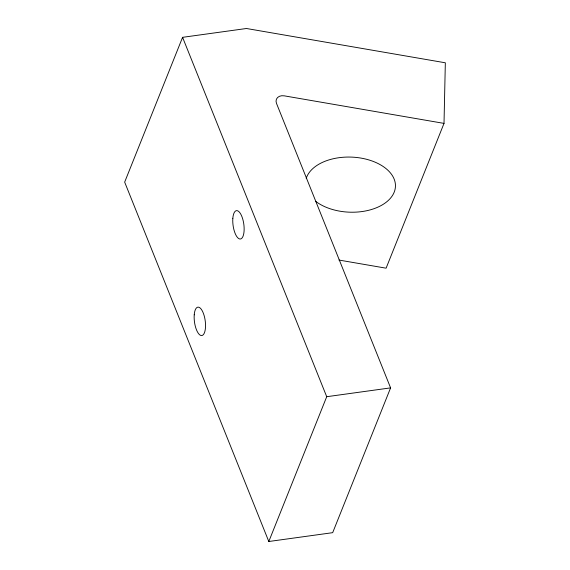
<?xml version="1.0" encoding="UTF-8"?>
<svg xmlns="http://www.w3.org/2000/svg" width="570" height="570" viewBox="0 0 570 570"><rect width="100%" height="100%" fill="white"/><g stroke="black" fill="none" stroke-linecap="round" stroke-linejoin="round"><path stroke-width="0.85" d="M444.016 123.391L445.334 62.793L246.461 28.5L182.578 37.328L124.666 182.122L268.805 541.5L332.68 532.672L390.593 387.878L276.478 103.348A8.187 6.327 21.8 0 1 284.238 95.838L444.016 123.391L386.104 268.185L338.958 260.055M268.805 541.5L326.717 396.706L182.578 37.328M326.717 396.706L390.593 387.878M306.218 178.41A45.044 27.552 2.2 0 1 368.719 159.885A45.044 27.552 2.2 0 1 386.353 202.115A45.044 27.552 2.2 0 1 315.844 201.466M232.838 218.296A14.328 5.401 82.1 0 0 240.383 239.015A14.328 5.401 82.1 0 0 242.115 217.134A14.328 5.401 82.1 0 0 232.838 218.296M194.228 314.825A14.328 5.401 82.1 0 0 201.773 335.545A14.328 5.401 82.1 0 0 203.511 313.664A14.328 5.401 82.1 0 0 194.228 314.825"/></g></svg>
